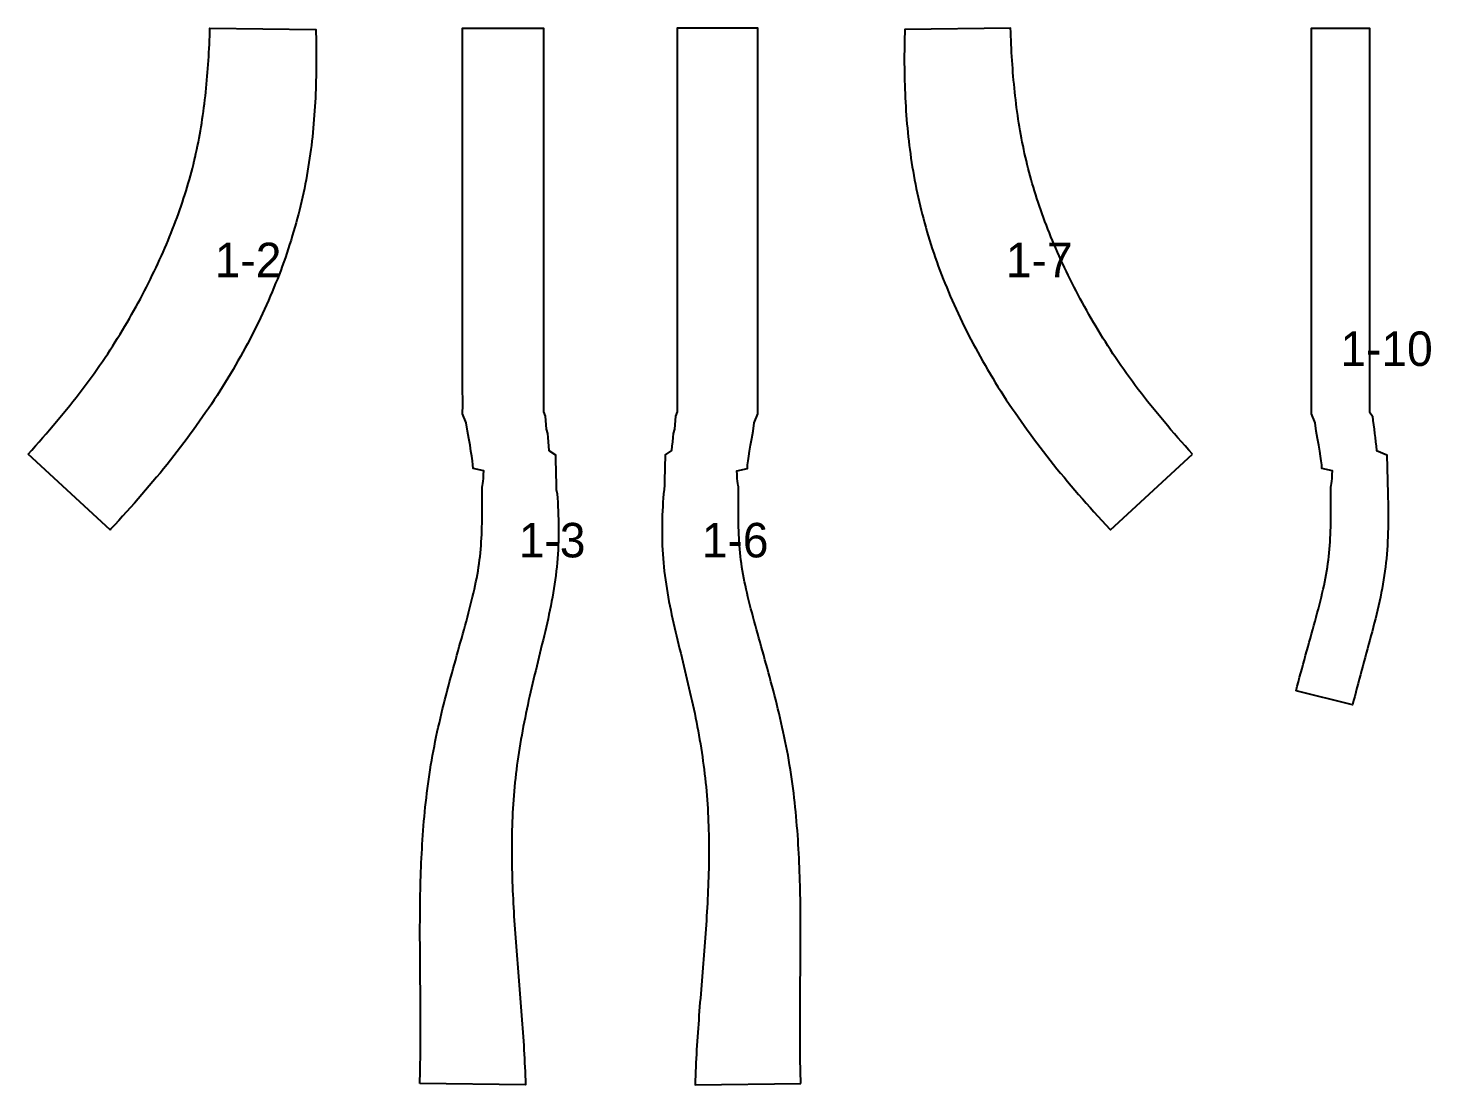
# Model space of a CAD drawing. Header units: metres. Extents: x 0 to 327, y -616 to 0.
# Drawn here: x 81.4 to 162.7, y -61.3 to 0 of the extents above; entities that cross this region are included whole.
import ezdxf

# ---------------------------------------------------------------- set-up
doc = ezdxf.new("R2010")
doc.units = ezdxf.units.M

msp = doc.modelspace()

# ---------------------------------------------------------------- linework, layer by layer
at = {"layer": 'F1_A'}
for points in [[(81.412, -24.708), (81.626, -24.471), (81.838, -24.234), (82.048, -23.998), (82.256, -23.762), (82.462, -23.526), (82.664, -23.291), (82.865, -23.055), (83.063, -22.82), (83.257, -22.586), (83.451, -22.352), (83.64, -22.118), (83.827, -21.884), (84.013, -21.651), (84.195, -21.418), (84.375, -21.185), (84.554, -20.951), (84.729, -20.719), (84.901, -20.487), (85.07, -20.256), (85.237, -20.026), (85.4, -19.796), (85.561, -19.567), (85.719, -19.339), (85.874, -19.11), (86.028, -18.883), (86.176, -18.655), (86.321, -18.428), (86.465, -18.201), (86.606, -17.974), (86.746, -17.747), (86.885, -17.52), (87.02, -17.292), (87.155, -17.064), (87.287, -16.836), (87.418, -16.607), (87.548, -16.379), (87.674, -16.151), (87.799, -15.924), (87.922, -15.696), (88.042, -15.47), (88.162, -15.243), (88.278, -15.016), (88.393, -14.79), (88.506, -14.564), (88.616, -14.338), (88.726, -14.113), (88.832, -13.888), (88.937, -13.663), (89.04, -13.438), (89.141, -13.214), (89.241, -12.99), (89.337, -12.767), (89.433, -12.543), (89.526, -12.32), (89.617, -12.097), (89.708, -11.874), (89.795, -11.652), (89.881, -11.43), (89.965, -11.208), (90.047, -10.987), (90.127, -10.765), (90.206, -10.544), (90.282, -10.324), (90.357, -10.103), (90.43, -9.883), (90.5, -9.664), (90.569, -9.444), (90.635, -9.225), (90.7, -9.007), (90.763, -8.789), (90.823, -8.571), (90.882, -8.353), (90.938, -8.136), (90.994, -7.918), (91.046, -7.701), (91.098, -7.483), (91.147, -7.265), (91.194, -7.047), (91.24, -6.829), (91.284, -6.611), (91.326, -6.392), (91.366, -6.172), (91.406, -5.951), (91.443, -5.73), (91.479, -5.509), (91.513, -5.286), (91.547, -5.063), (91.578, -4.84), (91.608, -4.615), (91.637, -4.391), (91.664, -4.165), (91.69, -3.939), (91.715, -3.712), (91.739, -3.485), (91.761, -3.256), (91.782, -3.028), (91.802, -2.798), (91.821, -2.569), (91.838, -2.338), (91.855, -2.107), (91.87, -1.875), (91.885, -1.643), (91.898, -1.41), (91.911, -1.177), (91.923, -0.943), (91.933, -0.708), (91.943, -0.472), (91.952, -0.236), (91.96, 0), (98.093, -0.084), (98.1, -0.301), (98.106, -0.551), (98.111, -0.801), (98.115, -1.051), (98.118, -1.301), (98.12, -1.551), (98.121, -1.801), (98.12, -2.051), (98.118, -2.301), (98.115, -2.551), (98.111, -2.801), (98.105, -3.051), (98.098, -3.301), (98.089, -3.551), (98.08, -3.801), (98.068, -4.051), (98.055, -4.301), (98.041, -4.551), (98.025, -4.801), (98.008, -5.051), (97.988, -5.301), (97.968, -5.551), (97.945, -5.801), (97.921, -6.051), (97.894, -6.301), (97.867, -6.551), (97.836, -6.801), (97.805, -7.051), (97.771, -7.301), (97.736, -7.551), (97.698, -7.801), (97.659, -8.051), (97.617, -8.301), (97.573, -8.551), (97.528, -8.801), (97.479, -9.051), (97.429, -9.301), (97.377, -9.551), (97.322, -9.801), (97.266, -10.051), (97.207, -10.301), (97.146, -10.551), (97.082, -10.801), (97.018, -11.051), (96.949, -11.301), (96.88, -11.551), (96.807, -11.801), (96.733, -12.051), (96.657, -12.301), (96.578, -12.551), (96.497, -12.801), (96.414, -13.051), (96.328, -13.301), (96.24, -13.551), (96.15, -13.801), (96.058, -14.051), (95.963, -14.301), (95.866, -14.551), (95.766, -14.801), (95.665, -15.051), (95.561, -15.301), (95.454, -15.551), (95.346, -15.801), (95.234, -16.051), (95.122, -16.301), (95.005, -16.551), (94.888, -16.801), (94.768, -17.051), (94.645, -17.301), (94.521, -17.551), (94.393, -17.801), (94.264, -18.051), (94.133, -18.301), (93.999, -18.551), (93.863, -18.801), (93.725, -19.051), (93.583, -19.301), (93.441, -19.551), (93.295, -19.801), (93.147, -20.051), (92.998, -20.301), (92.845, -20.551), (92.69, -20.801), (92.532, -21.051), (92.371, -21.301), (92.208, -21.551), (92.042, -21.801), (91.874, -22.051), (91.703, -22.301), (91.53, -22.551), (91.354, -22.801), (91.177, -23.051), (90.997, -23.301), (90.814, -23.551), (90.629, -23.801), (90.442, -24.051), (90.252, -24.301), (90.06, -24.551), (89.866, -24.801), (89.67, -25.051), (89.471, -25.301), (89.27, -25.551), (89.066, -25.801), (88.86, -26.051), (88.652, -26.301), (88.442, -26.551), (88.229, -26.801), (88.014, -27.051), (87.795, -27.301), (87.574, -27.551), (87.351, -27.801), (87.125, -28.051), (86.897, -28.301), (86.667, -28.551), (86.435, -28.801), (86.2, -29.051), (86.166, -29.087), (81.412, -24.708)], [(104.121, -61.199), (104.121, -61.199), (104.128, -60.962), (104.135, -60.724), (104.141, -60.486), (104.146, -60.247), (104.15, -60.008), (104.155, -59.768), (104.158, -59.527), (104.161, -59.286), (104.163, -59.045), (104.165, -58.802), (104.166, -58.56), (104.167, -58.316), (104.167, -58.072), (104.167, -57.828), (104.167, -57.583), (104.166, -57.337), (104.165, -57.091), (104.164, -56.844), (104.163, -56.597), (104.161, -56.349), (104.159, -56.101), (104.157, -55.853), (104.155, -55.604), (104.153, -55.354), (104.15, -55.104), (104.148, -54.853), (104.146, -54.601), (104.144, -54.349), (104.141, -54.097), (104.139, -53.843), (104.138, -53.59), (104.136, -53.335), (104.135, -53.08), (104.134, -52.824), (104.133, -52.568), (104.133, -52.311), (104.134, -52.053), (104.135, -51.795), (104.136, -51.537), (104.138, -51.278), (104.141, -51.018), (104.144, -50.758), (104.148, -50.498), (104.153, -50.237), (104.158, -49.975), (104.165, -49.713), (104.172, -49.45), (104.18, -49.187), (104.189, -48.924), (104.2, -48.66), (104.211, -48.396), (104.223, -48.131), (104.236, -47.865), (104.251, -47.599), (104.267, -47.333), (104.284, -47.066), (104.302, -46.798), (104.322, -46.531), (104.343, -46.262), (104.366, -45.994), (104.39, -45.724), (104.415, -45.454), (104.443, -45.184), (104.472, -44.913), (104.502, -44.642), (104.535, -44.37), (104.568, -44.098), (104.605, -43.825), (104.642, -43.552), (104.683, -43.278), (104.725, -43.004), (104.769, -42.73), (104.815, -42.455), (104.864, -42.181), (104.914, -41.907), (104.966, -41.633), (105.021, -41.36), (105.077, -41.088), (105.135, -40.817), (105.194, -40.547), (105.256, -40.277), (105.318, -40.009), (105.382, -39.742), (105.446, -39.476), (105.512, -39.211), (105.579, -38.948), (105.646, -38.685), (105.714, -38.424), (105.783, -38.163), (105.852, -37.904), (105.922, -37.646), (105.992, -37.389), (106.062, -37.133), (106.132, -36.878), (106.203, -36.624), (106.273, -36.371), (106.343, -36.119), (106.413, -35.868), (106.483, -35.618), (106.552, -35.37), (106.621, -35.123), (106.689, -34.877), (106.756, -34.634), (106.821, -34.392), (106.886, -34.152), (106.95, -33.915), (107.011, -33.679), (107.071, -33.446), (107.129, -33.216), (107.184, -32.987), (107.238, -32.762), (107.288, -32.54), (107.336, -32.32), (107.381, -32.103), (107.423, -31.889), (107.463, -31.677), (107.499, -31.467), (107.534, -31.258), (107.563, -31.05), (107.592, -30.843), (107.616, -30.635), (107.639, -30.428), (107.657, -30.219), (107.675, -30.009), (107.689, -29.798), (107.702, -29.584), (107.712, -29.369), (107.721, -29.151), (107.728, -28.931), (107.733, -28.708), (107.737, -28.484), (107.739, -28.256), (107.74, -28.027), (107.739, -27.795), (107.737, -27.56), (107.737, -27.102), (107.74, -26.753), (107.731, -26.725), (107.729, -26.678), (107.738, -26.61), (107.754, -26.52), (107.774, -26.407), (107.795, -26.272), (107.814, -26.114), (107.817, -25.887), (107.826, -25.676), (107.216, -25.53), (107.204, -25.333), (107.178, -25.1), (107.139, -24.832), (107.087, -24.527), (107.036, -24.18), (106.964, -23.796), (106.889, -23.367), (106.819, -22.889), (106.606, -22.361), (106.607, -22.146), (106.619, -22.054), (106.614, -21.747), (106.609, -21.437), (106.606, -21.125), (106.604, -20.814), (106.604, -20.504), (106.604, -20.197), (106.606, -19.894), (106.604, -19.684), (106.604, -19.5), (106.604, -19.25), (106.604, -19), (106.604, -18.75), (106.604, -18.5), (106.604, -18.25), (106.604, -18), (106.604, -17.75), (106.604, -17.5), (106.604, -17.25), (106.604, -17), (106.604, -16.75), (106.604, -16.5), (106.604, -16.25), (106.604, -16), (106.604, -15.75), (106.604, -15.5), (106.604, -15.25), (106.604, -15), (106.604, -14.75), (106.604, -14.5), (106.604, -14.25), (106.604, -14), (106.604, -13.75), (106.604, -13.5), (106.604, -13.25), (106.604, -13), (106.604, -12.75), (106.604, -12.5), (106.604, -12.25), (106.604, -12), (106.604, -11.75), (106.604, -11.5), (106.604, -11.25), (106.604, -11), (106.604, -10.75), (106.604, -10.5), (106.604, -10.25), (106.604, -10), (106.604, -9.75), (106.604, -9.5), (106.604, -9.25), (106.604, -9), (106.604, -8.75), (106.604, -8.5), (106.604, -8.25), (106.604, -8), (106.604, -7.75), (106.604, -7.5), (106.604, -7.25), (106.604, -7), (106.604, -6.75), (106.604, -6.5), (106.604, -6.25), (106.604, -6), (106.604, -5.75), (106.604, -5.5), (106.604, -5.25), (106.604, -5), (106.604, -4.75), (106.604, -4.5), (106.604, -4.25), (106.604, -4), (106.604, -3.75), (106.604, -3.5), (106.604, -3.25), (106.604, -3), (106.604, -2.75), (106.604, -2.5), (106.604, -2.25), (106.604, -2), (106.604, -1.75), (106.604, -1.5), (106.604, -1.25), (106.604, -1), (106.604, -0.75), (106.604, -0.5), (106.604, -0.25), (106.604, 0), (109.972, 0), (109.972, 0), (111.285, 0), (111.285, -0.25), (111.285, -0.5), (111.285, -0.75), (111.285, -1), (111.285, -1.25), (111.285, -1.5), (111.285, -1.75), (111.285, -2), (111.285, -2.25), (111.285, -2.5), (111.285, -2.75), (111.285, -3), (111.285, -3.25), (111.285, -3.5), (111.285, -3.75), (111.285, -4), (111.285, -4.25), (111.285, -4.5), (111.285, -4.75), (111.285, -5), (111.285, -5.25), (111.285, -5.5), (111.285, -5.75), (111.285, -6), (111.285, -6.25), (111.285, -6.5), (111.285, -6.75), (111.285, -7), (111.285, -7.25), (111.285, -7.5), (111.285, -7.75), (111.285, -8), (111.285, -8.25), (111.285, -8.5), (111.285, -8.75), (111.285, -9), (111.285, -9.25), (111.285, -9.5), (111.285, -9.75), (111.285, -10), (111.285, -10.25), (111.285, -10.5), (111.285, -10.75), (111.285, -11), (111.285, -11.25), (111.285, -11.5), (111.285, -11.75), (111.285, -12), (111.285, -12.25), (111.285, -12.5), (111.285, -12.75), (111.285, -13), (111.285, -13.25), (111.285, -13.5), (111.285, -13.75), (111.285, -14), (111.285, -14.25), (111.285, -14.5), (111.285, -14.75), (111.285, -15), (111.285, -15.25), (111.285, -15.5), (111.285, -15.75), (111.285, -16), (111.285, -16.25), (111.285, -16.5), (111.285, -16.75), (111.285, -17), (111.285, -17.25), (111.285, -17.5), (111.285, -17.75), (111.285, -18), (111.285, -18.25), (111.285, -18.5), (111.285, -18.75), (111.285, -19), (111.285, -19.25), (111.285, -19.5), (111.285, -19.75), (111.285, -20), (111.285, -20.25), (111.285, -20.5), (111.285, -20.75), (111.285, -21), (111.285, -21.25), (111.285, -21.5), (111.285, -21.75), (111.285, -22), (111.285, -22.25), (111.393, -22.5), (111.411, -22.75), (111.43, -23), (111.448, -23.25), (111.526, -23.5), (111.548, -23.75), (111.569, -24), (111.591, -24.25), (111.612, -24.5), (111.985, -24.75), (111.99, -25), (111.996, -25.25), (112.002, -25.5), (112.009, -25.75), (112.016, -26), (112.023, -26.25), (112.03, -26.5), (112.038, -26.75), (112.084, -27), (112.101, -27.25), (112.116, -27.5), (112.13, -27.75), (112.142, -28), (112.151, -28.25), (112.159, -28.5), (112.164, -28.75), (112.166, -29), (112.166, -29.25), (112.164, -29.5), (112.159, -29.75), (112.15, -30), (112.139, -30.25), (112.125, -30.5), (112.108, -30.75), (112.087, -31), (112.064, -31.25), (112.036, -31.5), (112.006, -31.75), (111.972, -32), (111.936, -32.25), (111.896, -32.5), (111.854, -32.75), (111.81, -33), (111.763, -33.25), (111.714, -33.5), (111.663, -33.75), (111.611, -34), (111.556, -34.25), (111.501, -34.5), (111.444, -34.75), (111.386, -35), (111.327, -35.25), (111.267, -35.5), (111.207, -35.75), (111.146, -36), (111.086, -36.25), (111.025, -36.5), (110.964, -36.75), (110.903, -37), (110.842, -37.25), (110.782, -37.5), (110.722, -37.75), (110.663, -38), (110.605, -38.25), (110.547, -38.5), (110.49, -38.75), (110.434, -39), (110.38, -39.25), (110.326, -39.5), (110.274, -39.75), (110.222, -40), (110.172, -40.25), (110.124, -40.5), (110.077, -40.75), (110.031, -41), (109.987, -41.25), (109.945, -41.5), (109.903, -41.75), (109.865, -42), (109.827, -42.25), (109.792, -42.5), (109.758, -42.75), (109.726, -43), (109.696, -43.25), (109.668, -43.5), (109.641, -43.75), (109.616, -44), (109.594, -44.25), (109.573, -44.5), (109.554, -44.75), (109.536, -45), (109.52, -45.25), (109.506, -45.5), (109.494, -45.75), (109.483, -46), (109.474, -46.25), (109.467, -46.5), (109.46, -46.75), (109.456, -47), (109.453, -47.25), (109.451, -47.5), (109.451, -47.75), (109.452, -48), (109.454, -48.25), (109.458, -48.5), (109.463, -48.75), (109.469, -49), (109.476, -49.25), (109.484, -49.5), (109.493, -49.75), (109.503, -50), (109.515, -50.25), (109.527, -50.5), (109.539, -50.75), (109.553, -51), (109.567, -51.25), (109.583, -51.5), (109.598, -51.75), (109.615, -52), (109.632, -52.25), (109.649, -52.5), (109.667, -52.75), (109.686, -53), (109.705, -53.25), (109.724, -53.5), (109.744, -53.75), (109.763, -54), (109.784, -54.25), (109.804, -54.5), (109.824, -54.75), (109.845, -55), (109.865, -55.25), (109.885, -55.5), (109.906, -55.75), (109.926, -56), (109.946, -56.25), (109.966, -56.5), (109.986, -56.75), (110.005, -57), (110.024, -57.25), (110.043, -57.5), (110.062, -57.75), (110.079, -58), (110.097, -58.25), (110.114, -58.5), (110.13, -58.75), (110.146, -59), (110.161, -59.25), (110.175, -59.5), (110.189, -59.75), (110.202, -60), (110.214, -60.25), (110.225, -60.5), (110.235, -60.75), (110.244, -61), (110.253, -61.25), (110.254, -61.283), (104.121, -61.199)], [(126.212, -61.199), (126.212, -61.199), (126.205, -60.962), (126.198, -60.724), (126.192, -60.486), (126.187, -60.247), (126.183, -60.008), (126.178, -59.768), (126.175, -59.527), (126.172, -59.286), (126.17, -59.045), (126.168, -58.802), (126.167, -58.56), (126.166, -58.316), (126.166, -58.072), (126.166, -57.828), (126.166, -57.583), (126.167, -57.337), (126.168, -57.091), (126.169, -56.844), (126.17, -56.597), (126.172, -56.349), (126.174, -56.101), (126.176, -55.853), (126.178, -55.604), (126.18, -55.354), (126.183, -55.104), (126.185, -54.853), (126.187, -54.601), (126.189, -54.349), (126.192, -54.097), (126.194, -53.843), (126.195, -53.59), (126.197, -53.335), (126.198, -53.08), (126.199, -52.824), (126.2, -52.568), (126.2, -52.311), (126.199, -52.053), (126.198, -51.795), (126.197, -51.537), (126.195, -51.278), (126.192, -51.018), (126.189, -50.758), (126.185, -50.498), (126.18, -50.237), (126.175, -49.975), (126.168, -49.713), (126.161, -49.45), (126.153, -49.187), (126.144, -48.924), (126.133, -48.66), (126.122, -48.396), (126.11, -48.131), (126.097, -47.865), (126.082, -47.599), (126.066, -47.333), (126.049, -47.066), (126.031, -46.798), (126.011, -46.531), (125.99, -46.262), (125.967, -45.994), (125.943, -45.724), (125.918, -45.454), (125.89, -45.184), (125.861, -44.913), (125.831, -44.642), (125.798, -44.37), (125.765, -44.098), (125.728, -43.825), (125.691, -43.552), (125.65, -43.278), (125.608, -43.004), (125.564, -42.73), (125.518, -42.455), (125.469, -42.181), (125.419, -41.907), (125.366, -41.633), (125.312, -41.36), (125.256, -41.088), (125.198, -40.817), (125.139, -40.547), (125.077, -40.277), (125.015, -40.009), (124.951, -39.742), (124.887, -39.476), (124.821, -39.211), (124.754, -38.948), (124.687, -38.685), (124.619, -38.424), (124.55, -38.163), (124.481, -37.904), (124.411, -37.646), (124.341, -37.389), (124.271, -37.133), (124.201, -36.878), (124.13, -36.624), (124.06, -36.371), (123.99, -36.119), (123.92, -35.868), (123.85, -35.618), (123.781, -35.37), (123.712, -35.123), (123.644, -34.877), (123.577, -34.634), (123.511, -34.392), (123.447, -34.152), (123.383, -33.915), (123.321, -33.679), (123.262, -33.446), (123.204, -33.216), (123.149, -32.987), (123.095, -32.762), (123.045, -32.54), (122.997, -32.32), (122.952, -32.103), (122.909, -31.889), (122.87, -31.677), (122.834, -31.467), (122.799, -31.258), (122.77, -31.05), (122.741, -30.843), (122.717, -30.635), (122.694, -30.428), (122.676, -30.219), (122.658, -30.009), (122.644, -29.798), (122.631, -29.584), (122.621, -29.369), (122.612, -29.151), (122.605, -28.931), (122.6, -28.708), (122.596, -28.484), (122.594, -28.256), (122.593, -28.027), (122.594, -27.795), (122.596, -27.56), (122.596, -27.102), (122.593, -26.753), (122.602, -26.725), (122.604, -26.678), (122.595, -26.61), (122.579, -26.52), (122.559, -26.407), (122.538, -26.272), (122.519, -26.114), (122.516, -25.887), (122.507, -25.676), (123.117, -25.53), (123.129, -25.333), (123.155, -25.1), (123.194, -24.832), (123.246, -24.527), (123.297, -24.18), (123.369, -23.796), (123.443, -23.367), (123.514, -22.889), (123.727, -22.361), (123.726, -22.146), (123.714, -22.054), (123.719, -21.747), (123.724, -21.437), (123.727, -21.125), (123.729, -20.814), (123.729, -20.504), (123.729, -20.197), (123.727, -19.894), (123.729, -19.684), (123.729, -19.5), (123.729, -19.25), (123.729, -19), (123.729, -18.75), (123.729, -18.5), (123.729, -18.25), (123.729, -18), (123.729, -17.75), (123.729, -17.5), (123.729, -17.25), (123.729, -17), (123.729, -16.75), (123.729, -16.5), (123.729, -16.25), (123.729, -16), (123.729, -15.75), (123.729, -15.5), (123.729, -15.25), (123.729, -15), (123.729, -14.75), (123.729, -14.5), (123.729, -14.25), (123.729, -14), (123.729, -13.75), (123.729, -13.5), (123.729, -13.25), (123.729, -13), (123.729, -12.75), (123.729, -12.5), (123.729, -12.25), (123.729, -12), (123.729, -11.75), (123.729, -11.5), (123.729, -11.25), (123.729, -11), (123.729, -10.75), (123.729, -10.5), (123.729, -10.25), (123.729, -10), (123.729, -9.75), (123.729, -9.5), (123.729, -9.25), (123.729, -9), (123.729, -8.75), (123.729, -8.5), (123.729, -8.25), (123.729, -8), (123.729, -7.75), (123.729, -7.5), (123.729, -7.25), (123.729, -7), (123.729, -6.75), (123.729, -6.5), (123.729, -6.25), (123.729, -6), (123.729, -5.75), (123.729, -5.5), (123.729, -5.25), (123.729, -5), (123.729, -4.75), (123.729, -4.5), (123.729, -4.25), (123.729, -4), (123.729, -3.75), (123.729, -3.5), (123.729, -3.25), (123.729, -3), (123.729, -2.75), (123.729, -2.5), (123.729, -2.25), (123.729, -2), (123.729, -1.75), (123.729, -1.5), (123.729, -1.25), (123.729, -1), (123.729, -0.75), (123.729, -0.5), (123.729, -0.25), (123.729, 0), (120.361, 0), (120.361, 0), (119.048, 0), (119.048, -0.25), (119.048, -0.5), (119.048, -0.75), (119.048, -1), (119.048, -1.25), (119.048, -1.5), (119.048, -1.75), (119.048, -2), (119.048, -2.25), (119.048, -2.5), (119.048, -2.75), (119.048, -3), (119.048, -3.25), (119.048, -3.5), (119.048, -3.75), (119.048, -4), (119.048, -4.25), (119.048, -4.5), (119.048, -4.75), (119.048, -5), (119.048, -5.25), (119.048, -5.5), (119.048, -5.75), (119.048, -6), (119.048, -6.25), (119.048, -6.5), (119.048, -6.75), (119.048, -7), (119.048, -7.25), (119.048, -7.5), (119.048, -7.75), (119.048, -8), (119.048, -8.25), (119.048, -8.5), (119.048, -8.75), (119.048, -9), (119.048, -9.25), (119.048, -9.5), (119.048, -9.75), (119.048, -10), (119.048, -10.25), (119.048, -10.5), (119.048, -10.75), (119.048, -11), (119.048, -11.25), (119.048, -11.5), (119.048, -11.75), (119.048, -12), (119.048, -12.25), (119.048, -12.5), (119.048, -12.75), (119.048, -13), (119.048, -13.25), (119.048, -13.5), (119.048, -13.75), (119.048, -14), (119.048, -14.25), (119.048, -14.5), (119.048, -14.75), (119.048, -15), (119.048, -15.25), (119.048, -15.5), (119.048, -15.75), (119.048, -16), (119.048, -16.25), (119.048, -16.5), (119.048, -16.75), (119.048, -17), (119.048, -17.25), (119.048, -17.5), (119.048, -17.75), (119.048, -18), (119.048, -18.25), (119.048, -18.5), (119.048, -18.75), (119.048, -19), (119.048, -19.25), (119.048, -19.5), (119.048, -19.75), (119.048, -20), (119.048, -20.25), (119.048, -20.5), (119.048, -20.75), (119.048, -21), (119.048, -21.25), (119.048, -21.5), (119.048, -21.75), (119.048, -22), (119.048, -22.25), (118.94, -22.5), (118.922, -22.75), (118.903, -23), (118.885, -23.25), (118.807, -23.5), (118.785, -23.75), (118.764, -24), (118.742, -24.25), (118.721, -24.5), (118.348, -24.75), (118.343, -25), (118.337, -25.25), (118.331, -25.5), (118.324, -25.75), (118.317, -26), (118.31, -26.25), (118.303, -26.5), (118.295, -26.75), (118.249, -27), (118.232, -27.25), (118.217, -27.5), (118.203, -27.75), (118.191, -28), (118.182, -28.25), (118.174, -28.5), (118.169, -28.75), (118.167, -29), (118.166, -29.25), (118.169, -29.5), (118.174, -29.75), (118.183, -30), (118.194, -30.25), (118.208, -30.5), (118.225, -30.75), (118.246, -31), (118.269, -31.25), (118.297, -31.5), (118.327, -31.75), (118.361, -32), (118.397, -32.25), (118.437, -32.5), (118.479, -32.75), (118.523, -33), (118.57, -33.25), (118.619, -33.5), (118.67, -33.75), (118.722, -34), (118.777, -34.25), (118.832, -34.5), (118.889, -34.75), (118.947, -35), (119.006, -35.25), (119.066, -35.5), (119.126, -35.75), (119.187, -36), (119.247, -36.25), (119.308, -36.5), (119.369, -36.75), (119.43, -37), (119.491, -37.25), (119.551, -37.5), (119.611, -37.75), (119.67, -38), (119.728, -38.25), (119.786, -38.5), (119.843, -38.75), (119.899, -39), (119.953, -39.25), (120.007, -39.5), (120.059, -39.75), (120.111, -40), (120.161, -40.25), (120.209, -40.5), (120.256, -40.75), (120.302, -41), (120.346, -41.25), (120.388, -41.5), (120.43, -41.75), (120.468, -42), (120.506, -42.25), (120.541, -42.5), (120.575, -42.75), (120.607, -43), (120.637, -43.25), (120.665, -43.5), (120.692, -43.75), (120.717, -44), (120.739, -44.25), (120.76, -44.5), (120.779, -44.75), (120.797, -45), (120.813, -45.25), (120.827, -45.5), (120.839, -45.75), (120.85, -46), (120.859, -46.25), (120.866, -46.5), (120.873, -46.75), (120.877, -47), (120.88, -47.25), (120.882, -47.5), (120.882, -47.75), (120.881, -48), (120.879, -48.25), (120.875, -48.5), (120.87, -48.75), (120.864, -49), (120.857, -49.25), (120.849, -49.5), (120.84, -49.75), (120.83, -50), (120.818, -50.25), (120.806, -50.5), (120.794, -50.75), (120.78, -51), (120.766, -51.25), (120.75, -51.5), (120.735, -51.75), (120.718, -52), (120.701, -52.25), (120.684, -52.5), (120.666, -52.75), (120.647, -53), (120.628, -53.25), (120.609, -53.5), (120.589, -53.75), (120.569, -54), (120.549, -54.25), (120.529, -54.5), (120.509, -54.75), (120.488, -55), (120.468, -55.25), (120.448, -55.5), (120.427, -55.75), (120.407, -56), (120.387, -56.25), (120.367, -56.5), (120.347, -56.75), (120.328, -57), (120.309, -57.25), (120.29, -57.5), (120.271, -57.75), (120.254, -58), (120.236, -58.25), (120.219, -58.5), (120.203, -58.75), (120.187, -59), (120.172, -59.25), (120.158, -59.5), (120.144, -59.75), (120.131, -60), (120.119, -60.25), (120.108, -60.5), (120.098, -60.75), (120.089, -61), (120.08, -61.25), (120.079, -61.283), (126.212, -61.199)], [(148.921, -24.708), (148.707, -24.471), (148.495, -24.234), (148.285, -23.998), (148.076, -23.762), (147.871, -23.526), (147.669, -23.291), (147.468, -23.055), (147.27, -22.82), (147.076, -22.586), (146.882, -22.352), (146.693, -22.118), (146.506, -21.884), (146.32, -21.651), (146.138, -21.418), (145.958, -21.185), (145.779, -20.951), (145.604, -20.719), (145.432, -20.487), (145.263, -20.256), (145.096, -20.026), (144.933, -19.796), (144.772, -19.567), (144.614, -19.339), (144.458, -19.11), (144.305, -18.883), (144.157, -18.655), (144.011, -18.428), (143.868, -18.201), (143.726, -17.974), (143.587, -17.747), (143.448, -17.52), (143.313, -17.292), (143.178, -17.064), (143.045, -16.836), (142.915, -16.607), (142.785, -16.379), (142.659, -16.151), (142.534, -15.924), (142.411, -15.696), (142.291, -15.47), (142.171, -15.243), (142.055, -15.016), (141.94, -14.79), (141.827, -14.564), (141.717, -14.338), (141.607, -14.113), (141.501, -13.888), (141.396, -13.663), (141.293, -13.438), (141.192, -13.214), (141.092, -12.99), (140.996, -12.767), (140.9, -12.543), (140.807, -12.32), (140.716, -12.097), (140.625, -11.874), (140.538, -11.652), (140.452, -11.43), (140.368, -11.208), (140.286, -10.987), (140.206, -10.765), (140.127, -10.544), (140.051, -10.324), (139.976, -10.103), (139.903, -9.883), (139.833, -9.664), (139.764, -9.444), (139.698, -9.225), (139.633, -9.007), (139.57, -8.789), (139.51, -8.571), (139.451, -8.353), (139.395, -8.136), (139.339, -7.918), (139.287, -7.701), (139.235, -7.483), (139.186, -7.265), (139.139, -7.047), (139.093, -6.829), (139.049, -6.611), (139.007, -6.392), (138.967, -6.172), (138.927, -5.951), (138.89, -5.73), (138.854, -5.509), (138.82, -5.286), (138.786, -5.063), (138.755, -4.84), (138.725, -4.615), (138.696, -4.391), (138.669, -4.165), (138.643, -3.939), (138.618, -3.712), (138.594, -3.485), (138.572, -3.256), (138.551, -3.028), (138.531, -2.798), (138.512, -2.569), (138.495, -2.338), (138.478, -2.107), (138.463, -1.875), (138.448, -1.643), (138.435, -1.41), (138.422, -1.177), (138.41, -0.943), (138.4, -0.708), (138.39, -0.472), (138.381, -0.236), (138.373, 0), (132.24, -0.084), (132.233, -0.301), (132.227, -0.551), (132.222, -0.801), (132.218, -1.051), (132.215, -1.301), (132.213, -1.551), (132.212, -1.801), (132.213, -2.051), (132.215, -2.301), (132.218, -2.551), (132.222, -2.801), (132.228, -3.051), (132.235, -3.301), (132.243, -3.551), (132.253, -3.801), (132.265, -4.051), (132.278, -4.301), (132.292, -4.551), (132.308, -4.801), (132.325, -5.051), (132.345, -5.301), (132.365, -5.551), (132.388, -5.801), (132.412, -6.051), (132.439, -6.301), (132.466, -6.551), (132.497, -6.801), (132.528, -7.051), (132.562, -7.301), (132.597, -7.551), (132.635, -7.801), (132.674, -8.051), (132.716, -8.301), (132.76, -8.551), (132.805, -8.801), (132.854, -9.051), (132.904, -9.301), (132.956, -9.551), (133.011, -9.801), (133.067, -10.051), (133.126, -10.301), (133.187, -10.551), (133.251, -10.801), (133.315, -11.051), (133.384, -11.301), (133.453, -11.551), (133.525, -11.801), (133.6, -12.051), (133.676, -12.301), (133.755, -12.551), (133.836, -12.801), (133.919, -13.051), (134.004, -13.301), (134.093, -13.551), (134.183, -13.801), (134.275, -14.051), (134.37, -14.301), (134.467, -14.551), (134.567, -14.801), (134.668, -15.051), (134.772, -15.301), (134.879, -15.551), (134.987, -15.801), (135.099, -16.051), (135.211, -16.301), (135.328, -16.551), (135.445, -16.801), (135.565, -17.051), (135.688, -17.301), (135.812, -17.551), (135.94, -17.801), (136.069, -18.051), (136.2, -18.301), (136.334, -18.551), (136.47, -18.801), (136.608, -19.051), (136.75, -19.301), (136.892, -19.551), (137.038, -19.801), (137.186, -20.051), (137.335, -20.301), (137.488, -20.551), (137.643, -20.801), (137.801, -21.051), (137.962, -21.301), (138.125, -21.551), (138.291, -21.801), (138.459, -22.051), (138.63, -22.301), (138.803, -22.551), (138.979, -22.801), (139.156, -23.051), (139.336, -23.301), (139.519, -23.551), (139.704, -23.801), (139.891, -24.051), (140.081, -24.301), (140.273, -24.551), (140.467, -24.801), (140.663, -25.051), (140.862, -25.301), (141.063, -25.551), (141.267, -25.801), (141.473, -26.051), (141.681, -26.301), (141.891, -26.551), (142.104, -26.801), (142.319, -27.051), (142.538, -27.301), (142.759, -27.551), (142.982, -27.801), (143.208, -28.051), (143.436, -28.301), (143.666, -28.551), (143.898, -28.801), (144.133, -29.051), (144.167, -29.087), (148.921, -24.708)]]:
    msp.add_lwpolyline(points, close=True, dxfattribs=at)
at = {"layer": 'F1_F'}
msp.add_lwpolyline([(154.921, -38.424), (154.989, -38.163), (155.059, -37.904), (155.128, -37.646), (155.198, -37.389), (155.268, -37.133), (155.339, -36.878), (155.409, -36.624), (155.479, -36.371), (155.55, -36.119), (155.62, -35.868), (155.689, -35.618), (155.759, -35.37), (155.827, -35.123), (155.895, -34.877), (155.962, -34.634), (156.028, -34.392), (156.093, -34.152), (156.156, -33.915), (156.218, -33.679), (156.277, -33.446), (156.336, -33.216), (156.391, -32.987), (156.444, -32.762), (156.494, -32.54), (156.543, -32.32), (156.588, -32.103), (156.63, -31.889), (156.67, -31.677), (156.706, -31.467), (156.74, -31.258), (156.77, -31.05), (156.799, -30.843), (156.822, -30.635), (156.845, -30.428), (156.863, -30.219), (156.881, -30.009), (156.895, -29.798), (156.908, -29.584), (156.919, -29.369), (156.928, -29.151), (156.935, -28.931), (156.94, -28.708), (156.944, -28.484), (156.945, -28.256), (156.946, -28.027), (156.945, -27.795), (156.944, -27.56), (156.943, -27.102), (156.946, -26.753), (156.937, -26.725), (156.936, -26.678), (156.944, -26.61), (156.96, -26.52), (156.98, -26.407), (157.001, -26.272), (157.021, -26.114), (157.024, -25.887), (157.032, -25.676), (156.422, -25.53), (156.41, -25.333), (156.385, -25.1), (156.346, -24.832), (156.294, -24.527), (156.242, -24.18), (156.171, -23.796), (156.096, -23.367), (156.026, -22.889), (155.812, -22.361), (155.814, -22.146), (155.825, -22.054), (155.82, -21.747), (155.816, -21.437), (155.813, -21.125), (155.811, -20.814), (155.81, -20.504), (155.811, -20.197), (155.812, -19.894), (155.811, -19.684), (155.81, -19.5), (155.81, -19.25), (155.81, -19), (155.81, -18.75), (155.81, -18.5), (155.81, -18.25), (155.81, -18), (155.81, -17.75), (155.81, -17.5), (155.81, -17.25), (155.81, -17), (155.81, -16.75), (155.81, -16.5), (155.81, -16.25), (155.81, -16), (155.81, -15.75), (155.81, -15.5), (155.81, -15.25), (155.81, -15), (155.81, -14.75), (155.81, -14.5), (155.81, -14.25), (155.81, -14), (155.81, -13.75), (155.81, -13.5), (155.81, -13.25), (155.81, -13), (155.81, -12.75), (155.81, -12.5), (155.81, -12.25), (155.81, -12), (155.81, -11.75), (155.81, -11.5), (155.81, -11.25), (155.81, -11), (155.81, -10.75), (155.81, -10.5), (155.81, -10.25), (155.81, -10), (155.81, -9.75), (155.81, -9.5), (155.81, -9.25), (155.81, -9), (155.81, -8.75), (155.81, -8.5), (155.81, -8.25), (155.81, -8), (155.81, -7.75), (155.81, -7.5), (155.81, -7.25), (155.81, -7), (155.81, -6.75), (155.81, -6.5), (155.81, -6.25), (155.81, -6), (155.81, -5.75), (155.81, -5.5), (155.81, -5.25), (155.81, -5), (155.81, -4.75), (155.81, -4.5), (155.81, -4.25), (155.81, -4), (155.81, -3.75), (155.81, -3.5), (155.81, -3.25), (155.81, -3), (155.81, -2.75), (155.81, -2.5), (155.81, -2.25), (155.81, -2), (155.81, -1.75), (155.81, -1.5), (155.81, -1.25), (155.81, -1), (155.81, -0.75), (155.81, -0.5), (155.81, -0.25), (155.81, 0), (159.178, 0), (159.178, -0.25), (159.178, -0.5), (159.178, -0.75), (159.178, -1), (159.178, -1.25), (159.178, -1.5), (159.178, -1.75), (159.178, -2), (159.178, -2.25), (159.178, -2.5), (159.178, -2.75), (159.178, -3), (159.178, -3.25), (159.178, -3.5), (159.178, -3.75), (159.178, -4), (159.178, -4.25), (159.178, -4.5), (159.178, -4.75), (159.178, -5), (159.178, -5.25), (159.178, -5.5), (159.178, -5.75), (159.178, -6), (159.178, -6.25), (159.178, -6.5), (159.178, -6.75), (159.178, -7), (159.178, -7.25), (159.178, -7.5), (159.178, -7.75), (159.178, -8), (159.178, -8.25), (159.178, -8.5), (159.178, -8.75), (159.178, -9), (159.178, -9.25), (159.178, -9.5), (159.178, -9.75), (159.178, -10), (159.178, -10.25), (159.178, -10.5), (159.178, -10.75), (159.178, -11), (159.178, -11.25), (159.178, -11.5), (159.178, -11.75), (159.178, -12), (159.178, -12.25), (159.178, -12.5), (159.178, -12.75), (159.178, -13), (159.178, -13.25), (159.178, -13.5), (159.178, -13.75), (159.178, -14), (159.178, -14.25), (159.178, -14.5), (159.178, -14.75), (159.178, -15), (159.178, -15.25), (159.178, -15.5), (159.178, -15.75), (159.178, -16), (159.178, -16.25), (159.178, -16.5), (159.178, -16.75), (159.178, -17), (159.178, -17.25), (159.178, -17.5), (159.178, -17.75), (159.178, -18), (159.178, -18.25), (159.178, -18.5), (159.178, -18.75), (159.178, -19), (159.178, -19.25), (159.178, -19.5), (159.178, -19.75), (159.178, -20), (159.178, -20.25), (159.178, -20.5), (159.178, -20.75), (159.178, -21), (159.178, -21.25), (159.178, -21.5), (159.178, -21.75), (159.178, -22), (159.178, -22.25), (159.353, -22.5), (159.383, -22.75), (159.413, -23), (159.443, -23.25), (159.473, -23.5), (159.503, -23.75), (159.533, -24), (159.563, -24.25), (159.593, -24.5), (160.19, -24.75), (160.194, -25), (160.198, -25.25), (160.203, -25.5), (160.21, -25.75), (160.216, -26), (160.223, -26.25), (160.23, -26.5), (160.237, -26.75), (160.244, -27), (160.25, -27.25), (160.255, -27.5), (160.259, -27.75), (160.262, -28), (160.263, -28.25), (160.263, -28.5), (160.26, -28.75), (160.256, -29), (160.25, -29.25), (160.241, -29.5), (160.23, -29.75), (160.216, -30), (160.2, -30.25), (160.18, -30.5), (160.159, -30.75), (160.132, -31), (160.105, -31.25), (160.071, -31.5), (160.036, -31.75), (159.996, -32), (159.954, -32.25), (159.908, -32.5), (159.86, -32.75), (159.809, -33), (159.756, -33.25), (159.7, -33.5), (159.642, -33.75), (159.583, -34), (159.521, -34.25), (159.459, -34.5), (159.394, -34.75), (159.33, -35), (159.263, -35.25), (159.197, -35.5), (159.129, -35.75), (159.062, -36), (158.994, -36.25), (158.926, -36.5), (158.858, -36.75), (158.79, -37), (158.722, -37.25), (158.655, -37.5), (158.587, -37.75), (158.52, -38), (158.454, -38.25), (158.388, -38.5), (158.323, -38.75), (158.258, -39), (158.195, -39.25), (154.921, -38.424)], close=True, dxfattribs=at)

# ---------------------------------------------------------------- texts
at = {"layer": 'F1_A'}
for s, p in [('1-2', (92.236, -14.445)), ('1-7', (138.097, -14.445)), ('1-3', (109.861, -30.693)), ('1-6', (120.472, -30.693))]:
    msp.add_text(s, height=2, dxfattribs=at).set_placement(p)
at = {"layer": 'F1_F'}
msp.add_text('1-10', height=2, dxfattribs=at).set_placement((157.494, -19.592))

doc.saveas('drawing.dxf')
